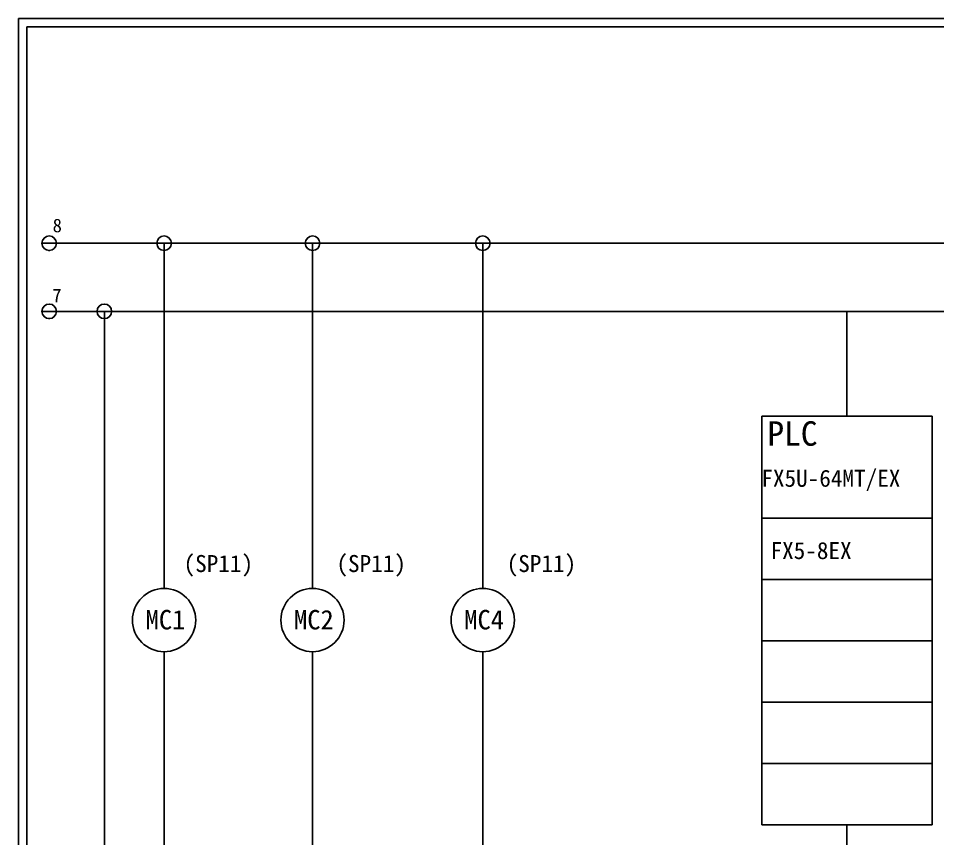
# Model space of a CAD drawing. Extents: x 10 to 297, y 3 to 207.
# Drawn here: x 10 to 144.9, y 86.6 to 207 of the extents above; entities that cross this region are included whole.
import ezdxf
from ezdxf.enums import TextEntityAlignment as Align

# ---------------------------------------------------------------- set-up
doc = ezdxf.new("R2010")
doc.units = 0
doc.layers.get('0').update_dxf_attribs({"linetype": 'CONTINUOUS'})
doc.layers.add('圖框層', color=7, linetype='CONTINUOUS')
doc.layers.add('標尺寸層', color=3, linetype='CONTINUOUS')
doc.styles.add('STSL', font='kaiu.ttf')

msp = doc.modelspace()

# ---------------------------------------------------------------- linework, layer by layer
for p, q in [((119.14, 148.6), (144.14, 148.6)), ((119.14, 133.6), (119.14, 148.6)), ((144.14, 148.6), (144.14, 133.6)), ((31.39, 127.19), (31.39, 135.86)), ((53.18, 127.19), (53.18, 135.86)), ((78.17, 127.19), (78.17, 135.86)), ((144.14, 133.6), (119.14, 133.6)), ((119.14, 133.6), (119.14, 124.6)), ((144.14, 124.6), (144.14, 133.6)), ((31.39, 123.28), (31.39, 127.19)), ((53.18, 123.28), (53.18, 127.19)), ((78.17, 123.28), (78.17, 127.19)), ((119.14, 124.6), (144.14, 124.6)), ((119.14, 124.6), (119.14, 115.6)), ((144.14, 115.6), (144.14, 124.6)), ((119.14, 115.6), (144.14, 115.6)), ((119.14, 115.6), (119.14, 106.6)), ((144.14, 106.6), (144.14, 115.6)), ((31.39, 114), (31.39, 110.05)), ((53.18, 114), (53.18, 110.05)), ((78.17, 114), (78.17, 110.05)), ((31.39, 110.05), (31.39, 95.92)), ((53.18, 110.05), (53.18, 95.92)), ((78.17, 110.05), (78.17, 95.92)), ((119.14, 106.6), (144.14, 106.6)), ((119.14, 106.6), (119.14, 97.6)), ((144.14, 97.6), (144.14, 106.6)), ((119.14, 97.6), (144.14, 97.6)), ((119.14, 97.6), (119.14, 88.6)), ((144.14, 88.6), (144.14, 97.6)), ((119.14, 88.6), (144.14, 88.6))]:
    msp.add_line(p, q)
at = {"color": 7}
for centre in [(14.52, 173.96), (31.39, 173.96), (53.18, 173.96), (78.17, 173.96), (14.52, 163.96), (22.62, 163.96)]:
    msp.add_circle(centre, 1.07, dxfattribs=at)
for centre in [(31.39, 118.64), (53.18, 118.64), (78.17, 118.64)]:
    msp.add_circle(centre, 4.64)
at = {"layer": '圖框層', "color": 7}
for p, q in [((297, 206.97), (10, 206.97)), ((10, 3), (10, 206.97)), ((295.75, 205.72), (11.25, 205.72)), ((11.25, 4.25), (11.25, 205.72))]:
    msp.add_line(p, q, dxfattribs=at)
at = {"layer": '標尺寸層', "color": 7}
for p, q in [((13.45, 173.96), (217.6, 173.96)), ((14.51, 172.89), (14.51, 172.82)), ((31.39, 163.96), (31.39, 173.96)), ((53.18, 163.96), (53.18, 173.96)), ((78.17, 163.96), (78.17, 173.96)), ((13.45, 163.96), (197.6, 163.96)), ((22.62, 163.96), (22.62, 83.48)), ((31.39, 135.86), (31.39, 163.96)), ((53.18, 135.86), (53.18, 163.96)), ((78.17, 135.86), (78.17, 163.96)), ((131.64, 148.6), (131.64, 163.96)), ((14.51, 162.89), (14.51, 162.82)), ((31.39, 95.92), (31.39, 67)), ((53.18, 95.92), (53.18, 67)), ((78.17, 95.92), (78.17, 67)), ((131.64, 88.6), (131.64, 75))]:
    msp.add_line(p, q, dxfattribs=at)

# ---------------------------------------------------------------- texts
at = {"color": 7}
for s, p in [('MC1', (31.59, 118.7)), ('MC2', (53.38, 118.7)), ('MC4', (78.37, 118.7))]:
    msp.add_text(s, height=2.856, dxfattribs=at).set_placement(p, align=Align.MIDDLE_CENTER)
at = {"layer": '圖框層', "color": 7, "style": 'STSL'}
for s, p in [('8', (15.03, 175.57)), ('7', (14.98, 165.28))]:
    msp.add_text(s, height=2, dxfattribs=at).set_placement(p)
at = {"layer": '圖框層', "color": 4, "style": 'STSL'}
for s, height, p in [('PLC', 3.6, (119.96, 144.23)), ('FX5U-64MT/EX', 2.5, (119.07, 138.21)), ('FX5-8EX', 2.5, (120.42, 127.6))]:
    msp.add_text(s, height=height, dxfattribs=at).set_placement(p)
at = {"layer": '圖框層', "color": 0, "style": 'STSL'}
for p in [(34.25, 125.69), (56.69, 125.69), (81.68, 125.69)]:
    msp.add_text('(SP11)', height=2.5, dxfattribs=at).set_placement(p)

doc.saveas('drawing.dxf')
